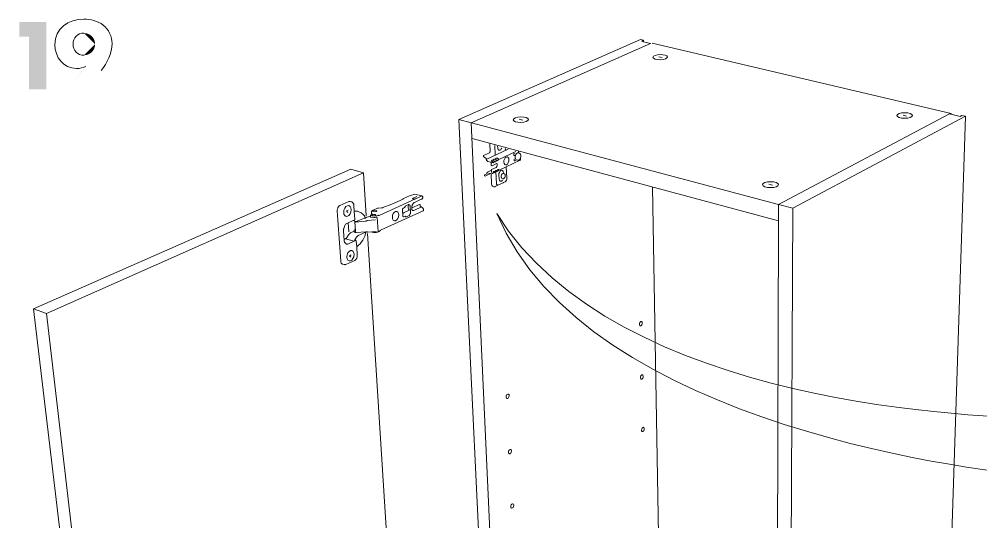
# Model space of a CAD drawing. Header units: metres. Extents: x -8.4 to 7.9, y -3.9 to 2.
# Drawn here: x 5.1555 to 5.6354, y -2.6634 to -2.4123 of the extents above; entities that cross this region are included whole.
import ezdxf

# ---------------------------------------------------------------- set-up
doc = ezdxf.new("R2010")
doc.units = ezdxf.units.M
doc.header["$MEASUREMENT"] = 0
doc.layers.add('PDF20_Geometry_Num_Penna__7', color=7, linetype='Continuous', lineweight=18)

msp = doc.modelspace()

# ---------------------------------------------------------------- hatches: boundary and pattern name
at = {"layer": 'PDF20_Geometry_Num_Penna__7', "linetype": 'Continuous', "lineweight": 18}
for points in [[(5.16031, -2.42105), (5.16031, -2.44732), (5.16907, -2.44732), (5.16907, -2.41363), (5.15549, -2.41363), (5.15549, -2.42105)], [(5.19337, -2.42476, 0.415702), (5.18779, -2.41922)], [(5.18779, -2.4303, 0.415657), (5.19337, -2.42476)], [(5.1793, -2.44732), (5.1889, -2.43597), (5.18881, -2.43588)]]:
    msp.add_hatch(color=7, dxfattribs=at).paths.add_polyline_path(points)

# ---------------------------------------------------------------- linework, layer by layer
at = {"layer": 'PDF20_Geometry_Num_Penna__7', "color": 7, "linetype": 'Continuous', "lineweight": 18, "flags": 128}
for points in [[(5.37488, -2.46233), (5.46553, -2.42249)], [(5.46704, -2.42284), (5.46553, -2.42249)], [(5.46602, -2.42329), (5.46704, -2.42284)], [(5.46706, -2.42354), (5.46602, -2.42329)], [(5.46706, -2.42354), (5.46704, -2.42284)], [(5.47056, -2.42437), (5.46706, -2.42354)], [(5.39594, -2.78821), (5.38107, -2.46398), (5.47056, -2.42437)], [(5.47056, -2.4246), (5.47055, -2.42437)], [(5.47144, -2.4242), (5.6207, -2.45942), (5.62069, -2.45981)], [(5.47634, -2.43147), (5.47469, -2.43107)], [(5.61987, -2.45962), (5.5345, -2.50478), (5.53448, -2.51431)], [(5.62781, -2.46075), (5.54171, -2.5067)], [(5.59842, -2.46067), (5.59666, -2.46019)], [(5.61725, -2.78663), (5.62781, -2.46075)], [(5.61987, -2.45962), (5.6251, -2.46085), (5.62607, -2.46033)], [(5.6207, -2.45942), (5.62018, -2.45969)], [(5.62607, -2.46033), (5.62781, -2.46075)], [(5.38107, -2.46398), (5.37488, -2.46233)], [(5.39034, -2.78584), (5.37488, -2.46233)], [(5.5345, -2.50492), (5.38124, -2.46414)], [(5.40681, -2.46272), (5.40507, -2.46229)], [(5.53449, -2.51307), (5.38159, -2.47183)], [(5.39019, -2.47903), (5.39028, -2.47896), (5.39035, -2.47888), (5.39041, -2.47877), (5.39046, -2.47865), (5.39048, -2.47851), (5.39049, -2.47838), (5.39032, -2.4745)], [(5.39301, -2.48011), (5.39281, -2.4754)], [(5.39431, -2.47649), (5.39428, -2.47574)], [(5.39956, -2.47721), (5.38897, -2.48227)], [(5.39822, -2.47694), (5.39822, -2.47705), (5.39821, -2.47718), (5.39819, -2.47729), (5.39819, -2.4774), (5.39816, -2.47752), (5.39812, -2.47767)], [(5.40242, -2.47957), (5.40243, -2.47947), (5.40246, -2.47938), (5.40251, -2.4793), (5.40257, -2.47925)], [(5.40245, -2.4803), (5.40242, -2.47958)], [(5.40245, -2.4803), (5.40247, -2.48039), (5.4025, -2.48045), (5.40256, -2.48047), (5.40263, -2.48046), (5.40321, -2.48018)], [(5.40404, -2.47916), (5.40421, -2.4791), (5.40437, -2.47908), (5.40453, -2.4791)], [(5.40468, -2.47913), (5.40465, -2.47852), (5.40465, -2.47849), (5.40465, -2.47847), (5.40464, -2.47844), (5.40463, -2.47842), (5.40463, -2.4784), (5.40462, -2.47839)], [(5.39084, -2.48369), (5.39091, -2.48373), (5.39099, -2.4838), (5.39104, -2.48389), (5.39105, -2.48399)], [(5.39112, -2.48545), (5.39105, -2.48399)], [(5.39147, -2.48553), (5.39145, -2.48553), (5.39142, -2.48553), (5.39112, -2.48545)], [(5.39382, -2.4844), (5.39378, -2.48441), (5.39374, -2.48443), (5.39147, -2.48553)], [(5.39861, -2.48603), (5.39466, -2.48794), (5.39476, -2.48787), (5.39483, -2.48779), (5.39487, -2.4877), (5.39488, -2.48762), (5.39487, -2.48752), (5.39484, -2.48743)], [(5.40253, -2.48223), (5.40256, -2.48296), (5.40257, -2.48304), (5.40262, -2.48311), (5.40267, -2.48314), (5.40273, -2.48311), (5.40376, -2.48262)], [(5.40307, -2.48185), (5.40305, -2.48185), (5.40304, -2.48187), (5.40304, -2.4819), (5.40304, -2.48193), (5.40305, -2.48196), (5.40305, -2.48199)], [(5.16265, -2.55701), (5.321, -2.48728), (5.32728, -2.4891)], [(5.32728, -2.4891), (5.16904, -2.55928), (5.21045, -2.91444)], [(5.32867, -2.51045), (5.32727, -2.4891)], [(5.3889, -2.48969), (5.3889, -2.48949), (5.38772, -2.49006)], [(5.38772, -2.49006), (5.38774, -2.49061), (5.38805, -2.49069)], [(5.3881, -2.49069), (5.39069, -2.48943)], [(5.3889, -2.48946), (5.3889, -2.48929), (5.38893, -2.48914), (5.38898, -2.48901), (5.38905, -2.48889), (5.38914, -2.48879), (5.38925, -2.48873)], [(5.38925, -2.48873), (5.39122, -2.48777), (5.3912, -2.4874)], [(5.38968, -2.48917), (5.39069, -2.48943)], [(5.39069, -2.48943), (5.391, -2.4895)], [(5.39128, -2.48885), (5.39122, -2.48777)], [(5.39141, -2.4895), (5.39171, -2.48936)], [(5.39207, -2.48876), (5.39203, -2.48889), (5.39199, -2.48902), (5.39194, -2.48913), (5.39187, -2.48922), (5.3918, -2.48931), (5.39171, -2.48936)], [(5.39201, -2.48902), (5.39209, -2.48901), (5.39218, -2.48899)], [(5.39256, -2.48894), (5.39253, -2.48897), (5.39247, -2.48899), (5.39241, -2.48901), (5.39234, -2.48902), (5.39229, -2.48903), (5.39222, -2.48903), (5.39217, -2.48904), (5.39217, -2.48903), (5.39218, -2.48899)], [(5.39274, -2.48844), (5.39278, -2.48853), (5.39279, -2.48863), (5.39277, -2.48872), (5.39274, -2.4888), (5.39267, -2.48889), (5.39256, -2.48894)], [(5.39256, -2.48894), (5.39276, -2.48885)], [(5.39276, -2.48885), (5.39285, -2.48879), (5.39292, -2.48871), (5.39299, -2.48862), (5.39304, -2.48851), (5.39308, -2.48839), (5.39312, -2.48825)], [(5.39307, -2.48851), (5.39314, -2.4885), (5.39323, -2.48848)], [(5.39312, -2.48825), (5.39317, -2.48815), (5.39323, -2.48807), (5.39328, -2.488), (5.39333, -2.48795), (5.39339, -2.48789), (5.39344, -2.48786), (5.3935, -2.48785), (5.39355, -2.48783), (5.39361, -2.48785), (5.39367, -2.48786), (5.39372, -2.48789), (5.39379, -2.48794), (5.39383, -2.48803), (5.39384, -2.48812), (5.39382, -2.48821), (5.39378, -2.48829), (5.39372, -2.48838), (5.39361, -2.48844)], [(5.39361, -2.48844), (5.39358, -2.48845), (5.39352, -2.48848), (5.39346, -2.48849), (5.39339, -2.48851), (5.39333, -2.48851), (5.39327, -2.48852), (5.39322, -2.48853), (5.39322, -2.48851), (5.39323, -2.48848)], [(5.39365, -2.49437), (5.39339, -2.48851)], [(5.39361, -2.48844), (5.39381, -2.48835)], [(5.39381, -2.48835), (5.39389, -2.48829), (5.39398, -2.4882), (5.39402, -2.48811), (5.39408, -2.48801), (5.39413, -2.48788), (5.39417, -2.48775)], [(5.39411, -2.48801), (5.39419, -2.48799), (5.39427, -2.48798)], [(5.39426, -2.48802), (5.39432, -2.48802), (5.39438, -2.48801), (5.39444, -2.48801), (5.3945, -2.48799), (5.39457, -2.48797), (5.39464, -2.48795), (5.39466, -2.48794)], [(5.39431, -2.49501), (5.39423, -2.49504), (5.39415, -2.49506), (5.39407, -2.49505), (5.39398, -2.49503), (5.39392, -2.495), (5.39386, -2.49495), (5.3938, -2.49489), (5.39376, -2.49482), (5.39372, -2.49472), (5.39367, -2.49462), (5.39366, -2.4945), (5.39365, -2.49437)], [(5.394, -2.49543), (5.39402, -2.49542), (5.39406, -2.49541), (5.39409, -2.4954), (5.39411, -2.49539), (5.39414, -2.49537)], [(5.39715, -2.49391), (5.39707, -2.49396), (5.39695, -2.49402), (5.39697, -2.49401), (5.39698, -2.49398)], [(5.53151, -2.49522), (5.52969, -2.49472)], [(5.35037, -2.50051), (5.34723, -2.50193), (5.34721, -2.50194), (5.34719, -2.50197)], [(5.35037, -2.50051), (5.35292, -2.49964)], [(5.47165, -2.49612), (5.47565, -2.72777)], [(5.31556, -2.50536), (5.31537, -2.50546), (5.3152, -2.5056), (5.31502, -2.50576), (5.31485, -2.50596), (5.3147, -2.50618), (5.31456, -2.50641), (5.31446, -2.50667), (5.31437, -2.50694), (5.3143, -2.50722), (5.31425, -2.5075), (5.31424, -2.50777), (5.31423, -2.50804), (5.31456, -2.51261)], [(5.32064, -2.50335), (5.32047, -2.50332), (5.32029, -2.50332), (5.32012, -2.50334), (5.31994, -2.50342), (5.31556, -2.50536)], [(5.35325, -2.50203), (5.33511, -2.51027)], [(5.33649, -2.50649), (5.33656, -2.50649), (5.33664, -2.50647), (5.33673, -2.50647), (5.33681, -2.50645), (5.33688, -2.50643), (5.33694, -2.50641), (5.33701, -2.50639), (5.34149, -2.50467)], [(5.34149, -2.50467), (5.3471, -2.50213)], [(5.34719, -2.50198), (5.3471, -2.50213), (5.34713, -2.50212)], [(5.34845, -2.50553), (5.34974, -2.50494)], [(5.34965, -2.50514), (5.34971, -2.50509), (5.34973, -2.50502), (5.34974, -2.50494), (5.34983, -2.50491), (5.34993, -2.50491), (5.35002, -2.50493), (5.3501, -2.50497)], [(5.34968, -2.50512), (5.34979, -2.50516)], [(5.3501, -2.50497), (5.35043, -2.50521)], [(5.35043, -2.50521), (5.3505, -2.5053), (5.35058, -2.50541), (5.35062, -2.50555), (5.35064, -2.50569)], [(5.35141, -2.5066), (5.35141, -2.50652), (5.35141, -2.50637), (5.35142, -2.50622), (5.35144, -2.50605), (5.35148, -2.50588), (5.35151, -2.50572), (5.35155, -2.50556), (5.3516, -2.50539), (5.35166, -2.50524), (5.35171, -2.50509), (5.35177, -2.50494), (5.35185, -2.5048), (5.35192, -2.50466), (5.35199, -2.50454), (5.35205, -2.50446)], [(5.35545, -2.50492), (5.35525, -2.50487), (5.3515, -2.50658), (5.35145, -2.5066), (5.35141, -2.50662)], [(5.35518, -2.50116), (5.35325, -2.50203), (5.35313, -2.50209), (5.35297, -2.50213), (5.3528, -2.50215), (5.35262, -2.50216), (5.35244, -2.50216), (5.35228, -2.50214), (5.35214, -2.50211), (5.35201, -2.50207), (5.35192, -2.50201), (5.35186, -2.50196), (5.35185, -2.5019), (5.35189, -2.50183), (5.35195, -2.50176), (5.35205, -2.50172)], [(5.35397, -2.50085), (5.35205, -2.50172)], [(5.35205, -2.50446), (5.35208, -2.50441), (5.35216, -2.50431), (5.35224, -2.50421), (5.35233, -2.50412), (5.35241, -2.50403), (5.35249, -2.50396), (5.35258, -2.5039), (5.35265, -2.50385), (5.35272, -2.50382)], [(5.35272, -2.50382), (5.35544, -2.50258)], [(5.35529, -2.50487), (5.35549, -2.50492), (5.35547, -2.50492), (5.35545, -2.50492)], [(5.35544, -2.50258), (5.35647, -2.50212)], [(5.35563, -2.50593), (5.35559, -2.50504), (5.35559, -2.50502), (5.35558, -2.50502), (5.35558, -2.505), (5.35558, -2.50499), (5.35557, -2.50499), (5.35556, -2.50498), (5.35556, -2.50496), (5.35555, -2.50496), (5.35554, -2.50494), (5.35553, -2.50494), (5.35551, -2.50494), (5.35551, -2.50492), (5.3555, -2.50492)], [(5.5345, -2.50478), (5.54171, -2.5067)], [(5.31963, -2.50774), (5.31882, -2.5081), (5.31945, -2.50882)], [(5.32463, -2.50835), (5.32427, -2.50826), (5.32389, -2.50822), (5.32351, -2.5082), (5.32313, -2.50823), (5.32273, -2.50829)], [(5.32273, -2.50829), (5.323, -2.51223)], [(5.33217, -2.50773), (5.33198, -2.50782), (5.33181, -2.50791), (5.33166, -2.50802), (5.33153, -2.50812), (5.33142, -2.50823), (5.33134, -2.50835), (5.33128, -2.50847), (5.33124, -2.50859), (5.33124, -2.50867), (5.33124, -2.50873)], [(5.33126, -2.50911), (5.33124, -2.50873)], [(5.33173, -2.50985), (5.33138, -2.5094), (5.33132, -2.5093), (5.33128, -2.50921), (5.33126, -2.50911)], [(5.33175, -2.50987), (5.33173, -2.50988), (5.33165, -2.50992), (5.33155, -2.50995), (5.33148, -2.50998)], [(5.33151, -2.50998), (5.33163, -2.50994), (5.33173, -2.5099)], [(5.33194, -2.50973), (5.33191, -2.50976), (5.33186, -2.50981), (5.33179, -2.50985), (5.33175, -2.50987)], [(5.33188, -2.50817), (5.33189, -2.50832)], [(5.33433, -2.50675), (5.33217, -2.50773), (5.33219, -2.50772), (5.33221, -2.50772)], [(5.33348, -2.51016), (5.33349, -2.5103)], [(5.33403, -2.50805), (5.33404, -2.5082)], [(5.33481, -2.50664), (5.33473, -2.50665), (5.33465, -2.50666), (5.33458, -2.50667), (5.3345, -2.50669), (5.33443, -2.50671), (5.33437, -2.50673), (5.33434, -2.50675)], [(5.33481, -2.50665), (5.33466, -2.50667), (5.33451, -2.5067), (5.33439, -2.50675)], [(5.33649, -2.50649), (5.33481, -2.50664)], [(5.33579, -2.51776), (5.35711, -2.50798)], [(5.33701, -2.50639), (5.33702, -2.50638), (5.33705, -2.50639), (5.33693, -2.50643), (5.3368, -2.50647), (5.33665, -2.50648), (5.33651, -2.5065)], [(5.34678, -2.50763), (5.34678, -2.50746), (5.34682, -2.50729), (5.34687, -2.50711), (5.34694, -2.50695), (5.34704, -2.50682), (5.34715, -2.50672), (5.34727, -2.50665)], [(5.34696, -2.51049), (5.34678, -2.50763)], [(5.34696, -2.50928), (5.34749, -2.50903), (5.34759, -2.50884), (5.35006, -2.50771)], [(5.34727, -2.50665), (5.34781, -2.5064)], [(5.34781, -2.5064), (5.34786, -2.50637), (5.3479, -2.50632), (5.34794, -2.50626)], [(5.34794, -2.50626), (5.34807, -2.50597)], [(5.34811, -2.50602), (5.3481, -2.506), (5.34807, -2.50597), (5.34815, -2.50582), (5.34824, -2.5057), (5.34833, -2.50559), (5.34845, -2.50553)], [(5.3504, -2.51006), (5.35033, -2.51017), (5.35025, -2.51028), (5.35016, -2.51035), (5.35006, -2.51041)], [(5.35068, -2.50954), (5.3504, -2.51006)], [(5.35064, -2.50569), (5.35083, -2.5089)], [(5.35083, -2.5089), (5.35082, -2.50907), (5.3508, -2.50923), (5.35076, -2.50939), (5.35068, -2.50954)], [(5.35141, -2.5066), (5.35141, -2.50668), (5.35141, -2.50683), (5.35143, -2.50698), (5.35145, -2.50711), (5.35147, -2.50723), (5.3515, -2.50735), (5.35153, -2.50746), (5.35157, -2.50755), (5.35161, -2.50764), (5.35165, -2.50771), (5.35168, -2.50777), (5.35175, -2.50785), (5.3518, -2.50788), (5.3518, -2.50789), (5.35197, -2.50791), (5.35214, -2.50791), (5.3523, -2.50787), (5.35247, -2.50781)], [(5.35247, -2.50781), (5.35621, -2.5061), (5.3556, -2.50594)], [(5.54171, -2.5067), (5.53994, -2.84899)], [(5.31456, -2.51261), (5.31535, -2.52409)], [(5.32183, -2.51298), (5.31971, -2.51394)], [(5.3224, -2.5128), (5.32237, -2.51279), (5.32235, -2.51279), (5.32229, -2.5128), (5.32224, -2.51282), (5.32217, -2.51284), (5.32209, -2.51286), (5.32183, -2.51298)], [(5.32296, -2.51325), (5.32221, -2.51282)], [(5.3224, -2.5128), (5.32242, -2.5128), (5.32243, -2.5128), (5.32244, -2.5128), (5.32246, -2.5128), (5.32247, -2.5128), (5.32249, -2.5128), (5.32251, -2.5128), (5.32253, -2.51279), (5.32255, -2.51279), (5.32256, -2.51279), (5.32258, -2.51279), (5.32259, -2.51279), (5.3226, -2.51279), (5.32262, -2.51279), (5.32262, -2.51277), (5.32263, -2.51277), (5.32264, -2.51277), (5.32265, -2.51277), (5.32267, -2.51277), (5.32267, -2.51275), (5.32269, -2.51275), (5.3227, -2.51275), (5.32271, -2.51275), (5.32273, -2.51273), (5.32273, -2.51272), (5.32275, -2.51272), (5.32275, -2.51272), (5.32277, -2.5127), (5.32279, -2.5127), (5.3228, -2.51268), (5.32281, -2.51268), (5.32282, -2.51266), (5.32283, -2.51265), (5.32284, -2.51265), (5.32285, -2.51264), (5.32285, -2.51263), (5.32286, -2.51262), (5.32287, -2.51261), (5.32288, -2.51261), (5.32288, -2.5126), (5.32289, -2.51259), (5.3229, -2.51258), (5.3229, -2.51257), (5.32292, -2.51256), (5.32292, -2.51255), (5.32292, -2.51254), (5.32293, -2.51253), (5.32294, -2.51251), (5.32296, -2.51249), (5.32296, -2.51247), (5.32296, -2.51247), (5.32296, -2.51246), (5.32297, -2.51243), (5.32297, -2.51241), (5.32299, -2.5124), (5.32299, -2.51239), (5.32299, -2.51237), (5.32299, -2.51236), (5.323, -2.51234), (5.323, -2.51232), (5.323, -2.51231), (5.323, -2.5123), (5.323, -2.51228), (5.323, -2.51226), (5.323, -2.51225), (5.323, -2.51223)], [(5.32414, -2.51327), (5.32402, -2.51333), (5.32388, -2.51337), (5.32376, -2.51338), (5.32358, -2.5134), (5.32339, -2.51339), (5.32322, -2.51336), (5.32308, -2.51332), (5.32296, -2.51326)], [(5.32299, -2.51355), (5.32298, -2.51342), (5.32297, -2.5133)], [(5.32329, -2.51806), (5.32299, -2.51355)], [(5.32326, -2.51337), (5.32327, -2.5135), (5.32328, -2.51362), (5.32818, -2.51324)], [(5.32455, -2.51309), (5.32414, -2.51327)], [(5.32782, -2.51162), (5.32456, -2.51308)], [(5.32801, -2.51138), (5.32798, -2.51143), (5.32797, -2.51148), (5.32793, -2.51152), (5.3279, -2.51155), (5.32786, -2.51158), (5.32782, -2.51162)], [(5.32816, -2.51172), (5.32809, -2.51154), (5.328, -2.51138)], [(5.32863, -2.51141), (5.3284, -2.51158), (5.32828, -2.51166), (5.32815, -2.51173), (5.32802, -2.51178)], [(5.32818, -2.51324), (5.32846, -2.5132), (5.32874, -2.51312), (5.329, -2.51301), (5.32924, -2.5129)], [(5.32863, -2.51141), (5.32875, -2.51133), (5.32888, -2.51126), (5.32901, -2.51121), (5.3308, -2.51066)], [(5.32924, -2.5129), (5.33337, -2.51259)], [(5.33082, -2.51096), (5.3308, -2.51058)], [(5.33132, -2.51028), (5.33133, -2.51043)], [(5.33349, -2.51126), (5.33357, -2.51124), (5.33365, -2.51123)], [(5.33365, -2.51123), (5.33376, -2.51123), (5.33384, -2.51125)], [(5.33366, -2.51068), (5.3344, -2.51034), (5.33458, -2.51028), (5.33475, -2.51026), (5.33491, -2.51028)], [(5.33415, -2.51127), (5.33409, -2.51128), (5.33402, -2.51128), (5.33395, -2.51128)], [(5.33459, -2.51827), (5.33415, -2.51127)], [(5.33511, -2.51027), (5.33503, -2.51029), (5.33494, -2.51029)], [(5.34753, -2.51099), (5.34741, -2.51103), (5.3473, -2.51103), (5.34719, -2.51098), (5.34711, -2.5109), (5.34703, -2.51078), (5.34698, -2.51065), (5.34696, -2.51049)], [(5.34807, -2.51074), (5.34753, -2.51099)], [(5.34822, -2.51076), (5.34817, -2.51074), (5.34812, -2.51073), (5.34807, -2.51074)], [(5.34837, -2.51093), (5.34822, -2.51076)], [(5.34878, -2.51099), (5.34866, -2.51103), (5.34856, -2.51103), (5.34845, -2.51099), (5.34837, -2.51093)], [(5.35007, -2.51041), (5.34878, -2.51099)], [(5.53448, -2.5143), (5.53355, -2.83874)], [(5.3175, -2.51686), (5.31745, -2.51699), (5.31739, -2.51717), (5.31735, -2.51736), (5.31733, -2.51753), (5.31731, -2.51772), (5.3173, -2.5179), (5.3173, -2.51806), (5.31763, -2.52276)], [(5.31986, -2.52002), (5.32001, -2.51981), (5.32017, -2.5196), (5.32033, -2.51942), (5.32051, -2.51928), (5.32069, -2.51915), (5.32088, -2.51906)], [(5.32088, -2.51905), (5.32264, -2.51824)], [(5.32324, -2.51744), (5.32306, -2.5175), (5.3229, -2.51757), (5.32278, -2.51765), (5.32268, -2.51772), (5.32263, -2.51782), (5.32262, -2.5179)], [(5.32262, -2.5179), (5.32265, -2.5184)], [(5.32265, -2.5184), (5.32268, -2.51847), (5.32273, -2.51855), (5.32282, -2.51862), (5.32295, -2.51868), (5.3231, -2.51873), (5.32328, -2.51877)], [(5.32328, -2.51852), (5.32326, -2.51827)], [(5.32329, -2.51806), (5.3233, -2.51822), (5.32331, -2.51835), (5.32331, -2.51846), (5.32331, -2.51853), (5.3233, -2.51857), (5.32329, -2.51856), (5.32328, -2.51852), (5.32328, -2.51854), (5.32328, -2.51855), (5.32329, -2.51856)], [(5.32328, -2.51877), (5.32331, -2.51878), (5.32333, -2.51878), (5.32336, -2.51878), (5.32338, -2.51878), (5.32341, -2.51879), (5.32344, -2.51879)], [(5.32329, -2.51856), (5.3233, -2.5186), (5.32331, -2.51864), (5.32333, -2.51869), (5.32337, -2.51874), (5.32342, -2.51878), (5.32344, -2.51879)], [(5.32344, -2.51879), (5.32349, -2.51881), (5.32358, -2.51882)], [(5.32359, -2.51882), (5.32848, -2.51844), (5.32856, -2.51843), (5.32864, -2.51843), (5.32871, -2.51844), (5.3288, -2.51845), (5.32886, -2.51846), (5.32892, -2.51848)], [(5.32853, -2.51843), (5.32851, -2.51853), (5.32848, -2.51863), (5.32471, -2.52035)], [(5.32957, -2.5186), (5.32956, -2.5186), (5.32955, -2.5186), (5.32954, -2.5186), (5.32952, -2.5186), (5.3295, -2.5186), (5.32947, -2.5186), (5.32946, -2.5186), (5.32945, -2.5186), (5.32943, -2.5186), (5.32941, -2.5186), (5.3294, -2.5186), (5.32938, -2.5186), (5.32936, -2.5186), (5.32936, -2.51859), (5.32935, -2.51859), (5.32934, -2.51859), (5.32932, -2.51859), (5.32931, -2.51859), (5.3293, -2.51859), (5.32929, -2.51858), (5.32928, -2.51858), (5.32926, -2.51858), (5.32924, -2.51858), (5.32924, -2.51857), (5.32922, -2.51857), (5.3292, -2.51857), (5.3292, -2.51856), (5.32918, -2.51856), (5.32892, -2.51848)], [(5.34693, -2.79769), (5.32925, -2.51927)], [(5.32957, -2.5186), (5.33368, -2.51827)], [(5.33392, -2.51873), (5.33394, -2.51873), (5.33397, -2.51872), (5.33401, -2.51871), (5.33405, -2.5187), (5.33411, -2.5187), (5.33415, -2.51869), (5.33417, -2.51869)], [(5.33417, -2.51869), (5.33421, -2.51869), (5.33424, -2.51869), (5.33428, -2.51868), (5.33432, -2.51868), (5.33436, -2.51867), (5.3344, -2.51865)], [(5.33442, -2.51865), (5.33443, -2.51864), (5.33444, -2.51863), (5.33446, -2.51863), (5.33446, -2.51862), (5.33453, -2.51856), (5.33457, -2.51848), (5.33459, -2.51838), (5.33459, -2.51827)], [(5.33442, -2.51865), (5.33511, -2.51832)], [(5.33511, -2.51832), (5.33522, -2.51828), (5.33531, -2.51822), (5.33539, -2.51815), (5.33547, -2.51808), (5.33557, -2.51798), (5.33565, -2.51788)], [(5.33565, -2.51788), (5.33567, -2.51785), (5.33571, -2.51783), (5.33573, -2.5178), (5.33575, -2.51779), (5.33577, -2.51778), (5.33578, -2.51777), (5.33579, -2.51776)], [(5.31535, -2.52409), (5.31598, -2.53323)], [(5.3176, -2.52234), (5.31837, -2.52199)], [(5.31763, -2.52276), (5.31764, -2.52284), (5.31766, -2.523), (5.31768, -2.52314), (5.31773, -2.52327), (5.31778, -2.5234), (5.31784, -2.52351), (5.3179, -2.5236), (5.31863, -2.52448)], [(5.32259, -2.52316), (5.31837, -2.52199), (5.31852, -2.52191), (5.31867, -2.5218), (5.31882, -2.52167), (5.31895, -2.52151), (5.31907, -2.52133)], [(5.31863, -2.52448), (5.31869, -2.52454), (5.31873, -2.52458), (5.31879, -2.52461), (5.31884, -2.52464), (5.31889, -2.52467), (5.31902, -2.52469), (5.31917, -2.52469), (5.31931, -2.52466), (5.31947, -2.5246)], [(5.31907, -2.52133), (5.31986, -2.52002)], [(5.31947, -2.5246), (5.32259, -2.52316)], [(5.32293, -2.52262), (5.32334, -2.52273), (5.32326, -2.52272), (5.32318, -2.52274), (5.32309, -2.52278), (5.32302, -2.52284), (5.32289, -2.52298), (5.32274, -2.52308), (5.32259, -2.52316)], [(5.323, -2.52253), (5.32381, -2.52122)], [(5.32381, -2.52122), (5.32397, -2.52099), (5.32414, -2.52079), (5.32433, -2.52061), (5.32452, -2.52047), (5.32471, -2.52035)], [(5.31598, -2.53323), (5.31601, -2.53349), (5.31607, -2.53374), (5.31616, -2.53396), (5.31625, -2.53416), (5.31638, -2.53432), (5.31652, -2.53446), (5.31668, -2.53456), (5.31686, -2.53464)], [(5.32115, -2.53008), (5.32034, -2.53044), (5.32097, -2.53116)], [(5.31858, -2.53477), (5.31843, -2.53483), (5.31827, -2.53488), (5.31813, -2.5349), (5.31796, -2.53492), (5.31781, -2.53489), (5.31765, -2.53486), (5.31686, -2.53464)], [(5.16265, -2.55701), (5.16904, -2.55928)], [(5.16265, -2.55701), (5.20473, -2.91134)]]:
    msp.add_lwpolyline(points, dxfattribs=at)
for points in [[(5.39019, -2.47903), (5.38728, -2.48041), (5.3873, -2.48096), (5.38855, -2.48194, 0.34576), (5.38942, -2.48334), (5.39084, -2.48369)], [(5.39331, -2.48202), (5.3933, -2.48195), (5.39332, -2.4819), (5.39338, -2.48185), (5.39345, -2.48181), (5.39355, -2.48177), (5.39367, -2.48174), (5.39382, -2.48172), (5.39398, -2.4817, -0.501845), (5.39462, -2.48257), (5.40344, -2.47834)], [(5.39715, -2.49391), (5.39798, -2.4935, 0.282876), (5.39886, -2.49177), (5.39861, -2.48603), (5.4055, -2.48269), (5.4056, -2.48263), (5.40567, -2.48254), (5.40573, -2.48243), (5.40577, -2.48229), (5.40577, -2.48215), (5.40575, -2.4816, 0.225756), (5.40567, -2.4797), (5.40564, -2.47964), (5.40552, -2.4795), (5.4054, -2.47939), (5.40528, -2.47932), (5.40516, -2.47925), (5.40502, -2.47921), (5.40453, -2.4791)], [(5.3929, -2.48339), (5.39252, -2.48358, 0.506228), (5.39188, -2.4827), (5.39172, -2.48272), (5.39157, -2.48275), (5.39145, -2.48277), (5.39135, -2.48282), (5.39128, -2.48286), (5.39122, -2.48291), (5.3912, -2.48296), (5.39121, -2.48302, -0.106423), (5.39185, -2.4839), (5.39146, -2.4841)], [(5.3912, -2.4874), (5.39347, -2.48631, 0.415058), (5.39382, -2.4844), (5.39383, -2.4844), (5.39387, -2.48439), (5.39391, -2.48439), (5.39394, -2.48439), (5.39398, -2.4844)], [(5.39227, -2.48252), (5.39226, -2.48246), (5.39228, -2.48241), (5.39233, -2.48236), (5.39241, -2.48231), (5.3925, -2.48227), (5.39263, -2.48224), (5.39277, -2.48221), (5.39293, -2.4822, -0.500733), (5.39357, -2.48307), (5.39396, -2.48289)], [(5.40369, -2.48261), (5.40419, -2.48273, 0.392613), (5.40575, -2.4816)], [(5.39695, -2.49402), (5.39311, -2.4959), (5.39299, -2.49595), (5.39285, -2.49599), (5.39274, -2.49601), (5.39263, -2.49602), (5.39251, -2.49601), (5.39241, -2.49599), (5.3921, -2.49592, -0.31399), (5.39121, -2.49436), (5.391, -2.48953)], [(5.39501, -2.49198), (5.39492, -2.49006, -0.266139), (5.39596, -2.48782)], [(5.35508, -2.50116), (5.35511, -2.50115), (5.35513, -2.50114), (5.35514, -2.50113), (5.35518, -2.50116), (5.35648, -2.50057), (5.35658, -2.50062), (5.35669, -2.50069), (5.35677, -2.50079), (5.35684, -2.50091), (5.35689, -2.50104), (5.35694, -2.50114, -0.311727), (5.35647, -2.50212), (5.35661, -2.50203), (5.35672, -2.50191), (5.35681, -2.50176), (5.35688, -2.50158), (5.35691, -2.50138), (5.35691, -2.50117), (5.35694, -2.50115), (5.35694, -2.50114), (5.35694, -2.50105), (5.35691, -2.50097), (5.35687, -2.50089), (5.35683, -2.50081), (5.35678, -2.50074), (5.35673, -2.50069), (5.35666, -2.50063), (5.3566, -2.50059), (5.35652, -2.50056), (5.35296, -2.49964), (5.35294, -2.49964), (5.35292, -2.49964), (5.35293, -2.49964), (5.35294, -2.49962), (5.35295, -2.49962), (5.35297, -2.49962), (5.35299, -2.49962), (5.35299, -2.49964)], [(5.32273, -2.50829), (5.32253, -2.50514, 0.315708), (5.32145, -2.50356), (5.32064, -2.50335)], [(5.35019, -2.50786), (5.35012, -2.50779), (5.35006, -2.50771, -0.230378), (5.34971, -2.50519), (5.34963, -2.50514), (5.34965, -2.50514), (5.34968, -2.50512), (5.34969, -2.50512), (5.34969, -2.50511), (5.34971, -2.50511), (5.34972, -2.50512)], [(5.32825, -2.51168, 0.242075), (5.32504, -2.50846), (5.32463, -2.50835)], [(5.35729, -2.5076), (5.35731, -2.50759), (5.35732, -2.50757), (5.35732, -2.50766), (5.3573, -2.50774), (5.35728, -2.5078), (5.35724, -2.50786), (5.35721, -2.5079), (5.35716, -2.50794), (5.35711, -2.50798), (5.35719, -2.50792), (5.35724, -2.50784), (5.35728, -2.50773), (5.35729, -2.5076, 0.285707), (5.35625, -2.5061), (5.35623, -2.50609), (5.35621, -2.5061)], [(5.32006, -2.51859), (5.32003, -2.5185), (5.32001, -2.51839), (5.31971, -2.51394), (5.31896, -2.51428, 0.189025), (5.31806, -2.51539), (5.3175, -2.51686)], [(5.32861, -2.51843, -0.193721), (5.32392, -2.52594), (5.32374, -2.52322), (5.32374, -2.52321), (5.32372, -2.5232), (5.32372, -2.52319), (5.32372, -2.52317), (5.32372, -2.52315), (5.32371, -2.52313), (5.32371, -2.52312), (5.32372, -2.5231), (5.32371, -2.5231), (5.32371, -2.52307), (5.3237, -2.52307), (5.3237, -2.52306), (5.32369, -2.52304), (5.32369, -2.52302), (5.32367, -2.52302), (5.32367, -2.523), (5.32367, -2.523), (5.32367, -2.52298), (5.32366, -2.52298), (5.32366, -2.52296), (5.32365, -2.52296), (5.32365, -2.52295), (5.32363, -2.52294), (5.32363, -2.52293), (5.32361, -2.52292), (5.3236, -2.52291), (5.3236, -2.5229), (5.32359, -2.52289), (5.32358, -2.52288), (5.32357, -2.52287), (5.32356, -2.52286), (5.32355, -2.52285), (5.32354, -2.52285), (5.32353, -2.52284), (5.32353, -2.52283), (5.32352, -2.52283), (5.32351, -2.52282), (5.3235, -2.52281), (5.32349, -2.52281), (5.32348, -2.5228), (5.32347, -2.52279), (5.32345, -2.52277), (5.32343, -2.52276), (5.32342, -2.52276), (5.32341, -2.52275), (5.3234, -2.52275), (5.32338, -2.52275), (5.32335, -2.52275), (5.32335, -2.52273), (5.32334, -2.52273)], [(5.32392, -2.52594), (5.3242, -2.53024, -0.291194), (5.32292, -2.53277), (5.31858, -2.53477)]]:
    msp.add_lwpolyline(points, format="xyb", dxfattribs=at)
for points in [[(5.40327, -2.48007), (5.40327, -2.48006), (5.40327, -2.48004), (5.40327, -2.48003), (5.40327, -2.48001)], [(5.39152, -2.48543), (5.39151, -2.48548)], [(5.38805, -2.49069), (5.38808, -2.49069)], [(5.391, -2.48953), (5.391, -2.48952), (5.391, -2.4895)], [(5.39284, -2.4888), (5.39287, -2.48879), (5.39286, -2.48879)], [(5.39427, -2.48798), (5.39427, -2.48801)], [(5.35041, -2.50051), (5.35039, -2.50051)], [(5.35652, -2.50056), (5.3565, -2.50056)], [(5.34153, -2.50467), (5.34151, -2.50467)], [(5.34719, -2.50211), (5.34716, -2.50211)], [(5.34728, -2.50192), (5.34725, -2.50192)], [(5.34972, -2.50512), (5.34976, -2.50514)], [(5.35316, -2.50204), (5.3532, -2.50202)], [(5.35508, -2.50116), (5.35513, -2.50115)], [(5.3552, -2.50487), (5.35521, -2.50487), (5.35523, -2.50487), (5.35523, -2.50486), (5.35525, -2.50486), (5.35526, -2.50486), (5.35527, -2.50486), (5.35528, -2.50487)], [(5.35525, -2.50487), (5.35523, -2.50487)], [(5.35556, -2.50508), (5.35558, -2.50505)], [(5.33148, -2.50998), (5.3315, -2.50998)], [(5.33173, -2.50985), (5.33174, -2.50985)], [(5.33439, -2.50675), (5.33436, -2.50674)], [(5.34799, -2.50631), (5.34798, -2.50629)], [(5.3515, -2.50658), (5.35148, -2.50658)], [(5.33332, -2.51257), (5.33334, -2.51257)], [(5.33494, -2.51029), (5.33493, -2.51028)], [(5.33396, -2.51864), (5.33396, -2.51868), (5.33395, -2.51872)], [(5.32295, -2.52263), (5.32298, -2.52258)]]:
    msp.add_lwpolyline(points, close=True, dxfattribs=at)
at = {"layer": 'PDF20_Geometry_Num_Penna__7', "color": 7, "linetype": 'Continuous', "lineweight": 18}
for centre, major_axis, ratio, start_param, end_param in [((5.39547, -2.47583), (0.00044, 0.0019), 0.565367, 2.059619, 4.404938), ((5.39866, -2.48311), (0.00049, 0.002), 0.592402, 0.466745, 3.5945), ((5.39865, -2.48312), (0.00049, 0.002), 0.589455, 3.609472, 6.741502), ((5.40413, -2.48085), (0.00042, 0.00176), 0.597173, 0.45639, 3.124344), ((5.39218, -2.48265), (0.00013, 0.00135), 0.425044, 2.787913, 3.998304), ((5.39324, -2.48145), (0.00014, 0.00205), 0.340592, 2.838586, 3.82221), ((5.39429, -2.47537), (0.00011, 0.00762), 0.174699, 2.976808, 3.480291), ((5.39498, -2.53154), (-0.00249, 0.0432), 0.076972, 6.211504, 6.417942), ((5.39464, -3.76176), (-0.00003, 1.27444), 0.013554, 6.270082, 6.30897), ((5.39619, -2.48913), (0.00019, 0.00138), 0.683997, 4.921538, 6.723719), ((5.39606, -2.49167), (0.00035, 0.00153), 0.650226, 1.924396, 4.130786), ((5.33148, -2.51035), (0.000665, 0.000248), 0.495742, 1.384938, 3.07276), ((5.33236, -2.51095), (0.00154, 0.00004), 0.327334, 3.087432, 5.532804), ((5.33281, -2.51841), (0.00148, 0.00002), 0.343756, 3.196418, 5.548494)]:
    msp.add_ellipse(centre, major_axis=major_axis, ratio=ratio, start_param=start_param, end_param=end_param, dxfattribs=at)
for centre, major_axis, ratio in [((5.3193, -2.50809), (0.00069, 0.00268), 0.646651), ((5.3324, -2.51021), (0.00108, 0.00006), 0.35554), ((5.33295, -2.50811), (0.00108, 0.00007), 0.357233), ((5.34334, -2.51067), (0.00061, 0.00232), 0.635703), ((5.32081, -2.53048), (0.00071, 0.0026), 0.642992), ((5.46574, -2.56435), (0.00033, 0.0011), 0.565829), ((5.46626, -2.59102), (0.00034, 0.00109), 0.556769), ((5.39926, -2.60068), (0.00038, 0.00115), 0.593398), ((5.46678, -2.61725), (0.00035, 0.00107), 0.560409), ((5.40041, -2.62836), (0.00039, 0.00113), 0.590177), ((5.40155, -2.65552), (0.0004, 0.00112), 0.584533)]:
    msp.add_ellipse(centre, major_axis=major_axis, ratio=ratio, dxfattribs=at)
for points in [[(5.17327, -2.42502), (5.17327, -2.41676), (5.18006, -2.41229), (5.18774, -2.41229)], [(5.18774, -2.41229), (5.191, -2.41229), (5.19476, -2.4131), (5.19735, -2.4152)], [(5.19735, -2.4152), (5.20007, -2.41739), (5.20186, -2.42096), (5.20186, -2.42449)], [(5.18779, -2.41922), (5.1847, -2.41922), (5.18238, -2.42167), (5.18238, -2.42476)], [(5.18408, -2.43691), (5.17747, -2.43691), (5.17327, -2.43123), (5.17327, -2.42502)], [(5.18238, -2.42476), (5.18238, -2.42784), (5.1847, -2.4303), (5.18779, -2.4303)], [(5.20186, -2.42449), (5.20186, -2.42936), (5.19936, -2.43405), (5.19645, -2.43789)], [(5.47541, -2.42996), (5.47341, -2.43001), (5.4718, -2.43063), (5.47181, -2.43134)], [(5.47181, -2.43134), (5.47183, -2.43205), (5.47347, -2.43259), (5.47547, -2.43254)], [(5.47907, -2.43116), (5.47905, -2.43045), (5.47741, -2.42991), (5.47541, -2.42996)], [(5.47547, -2.43254), (5.47748, -2.43249), (5.47909, -2.43187), (5.47907, -2.43116)], [(5.18881, -2.43588), (5.18729, -2.43655), (5.18586, -2.43691), (5.18408, -2.43691)], [(5.40582, -2.46109), (5.40371, -2.46114), (5.40201, -2.46181), (5.40203, -2.46257)], [(5.40969, -2.46238), (5.40967, -2.46162), (5.40794, -2.46104), (5.40582, -2.46109)], [(5.59746, -2.45899), (5.59531, -2.45899), (5.59357, -2.45962), (5.59357, -2.4604)], [(5.59357, -2.4604), (5.59357, -2.46118), (5.59531, -2.46181), (5.59746, -2.46181)], [(5.60135, -2.4604), (5.60135, -2.45962), (5.59961, -2.45899), (5.59746, -2.45899)], [(5.59746, -2.46181), (5.59961, -2.46181), (5.60135, -2.46118), (5.60135, -2.4604)], [(5.40203, -2.46257), (5.40205, -2.46334), (5.40378, -2.46392), (5.40589, -2.46387)], [(5.40589, -2.46387), (5.40801, -2.46382), (5.40971, -2.46315), (5.40969, -2.46238)], [(5.39604, -2.49049), (5.3959, -2.49124), (5.39625, -2.49193), (5.39682, -2.49203)], [(5.39731, -2.48931), (5.39674, -2.48921), (5.39617, -2.48973), (5.39604, -2.49049)], [(5.39682, -2.49203), (5.39739, -2.49213), (5.39795, -2.49161), (5.39809, -2.49086)], [(5.39809, -2.49086), (5.39823, -2.49011), (5.39787, -2.48941), (5.39731, -2.48931)], [(5.53051, -2.49349), (5.5283, -2.49349), (5.5265, -2.49414), (5.5265, -2.49494)], [(5.5265, -2.49494), (5.5265, -2.49575), (5.5283, -2.4964), (5.53051, -2.4964)], [(5.53453, -2.49494), (5.53453, -2.49414), (5.53273, -2.49349), (5.53051, -2.49349)], [(5.53051, -2.4964), (5.53273, -2.4964), (5.53453, -2.49575), (5.53453, -2.49494)], [(5.66891, -2.61163), (5.63669, -2.61145), (5.45349, -2.60611), (5.39381, -2.50935)], [(5.39381, -2.50935), (5.43898, -2.6172), (5.63987, -2.63861), (5.6684, -2.64112)]]:
    msp.add_open_spline(points, degree=3, dxfattribs=at)

doc.saveas('drawing.dxf')
